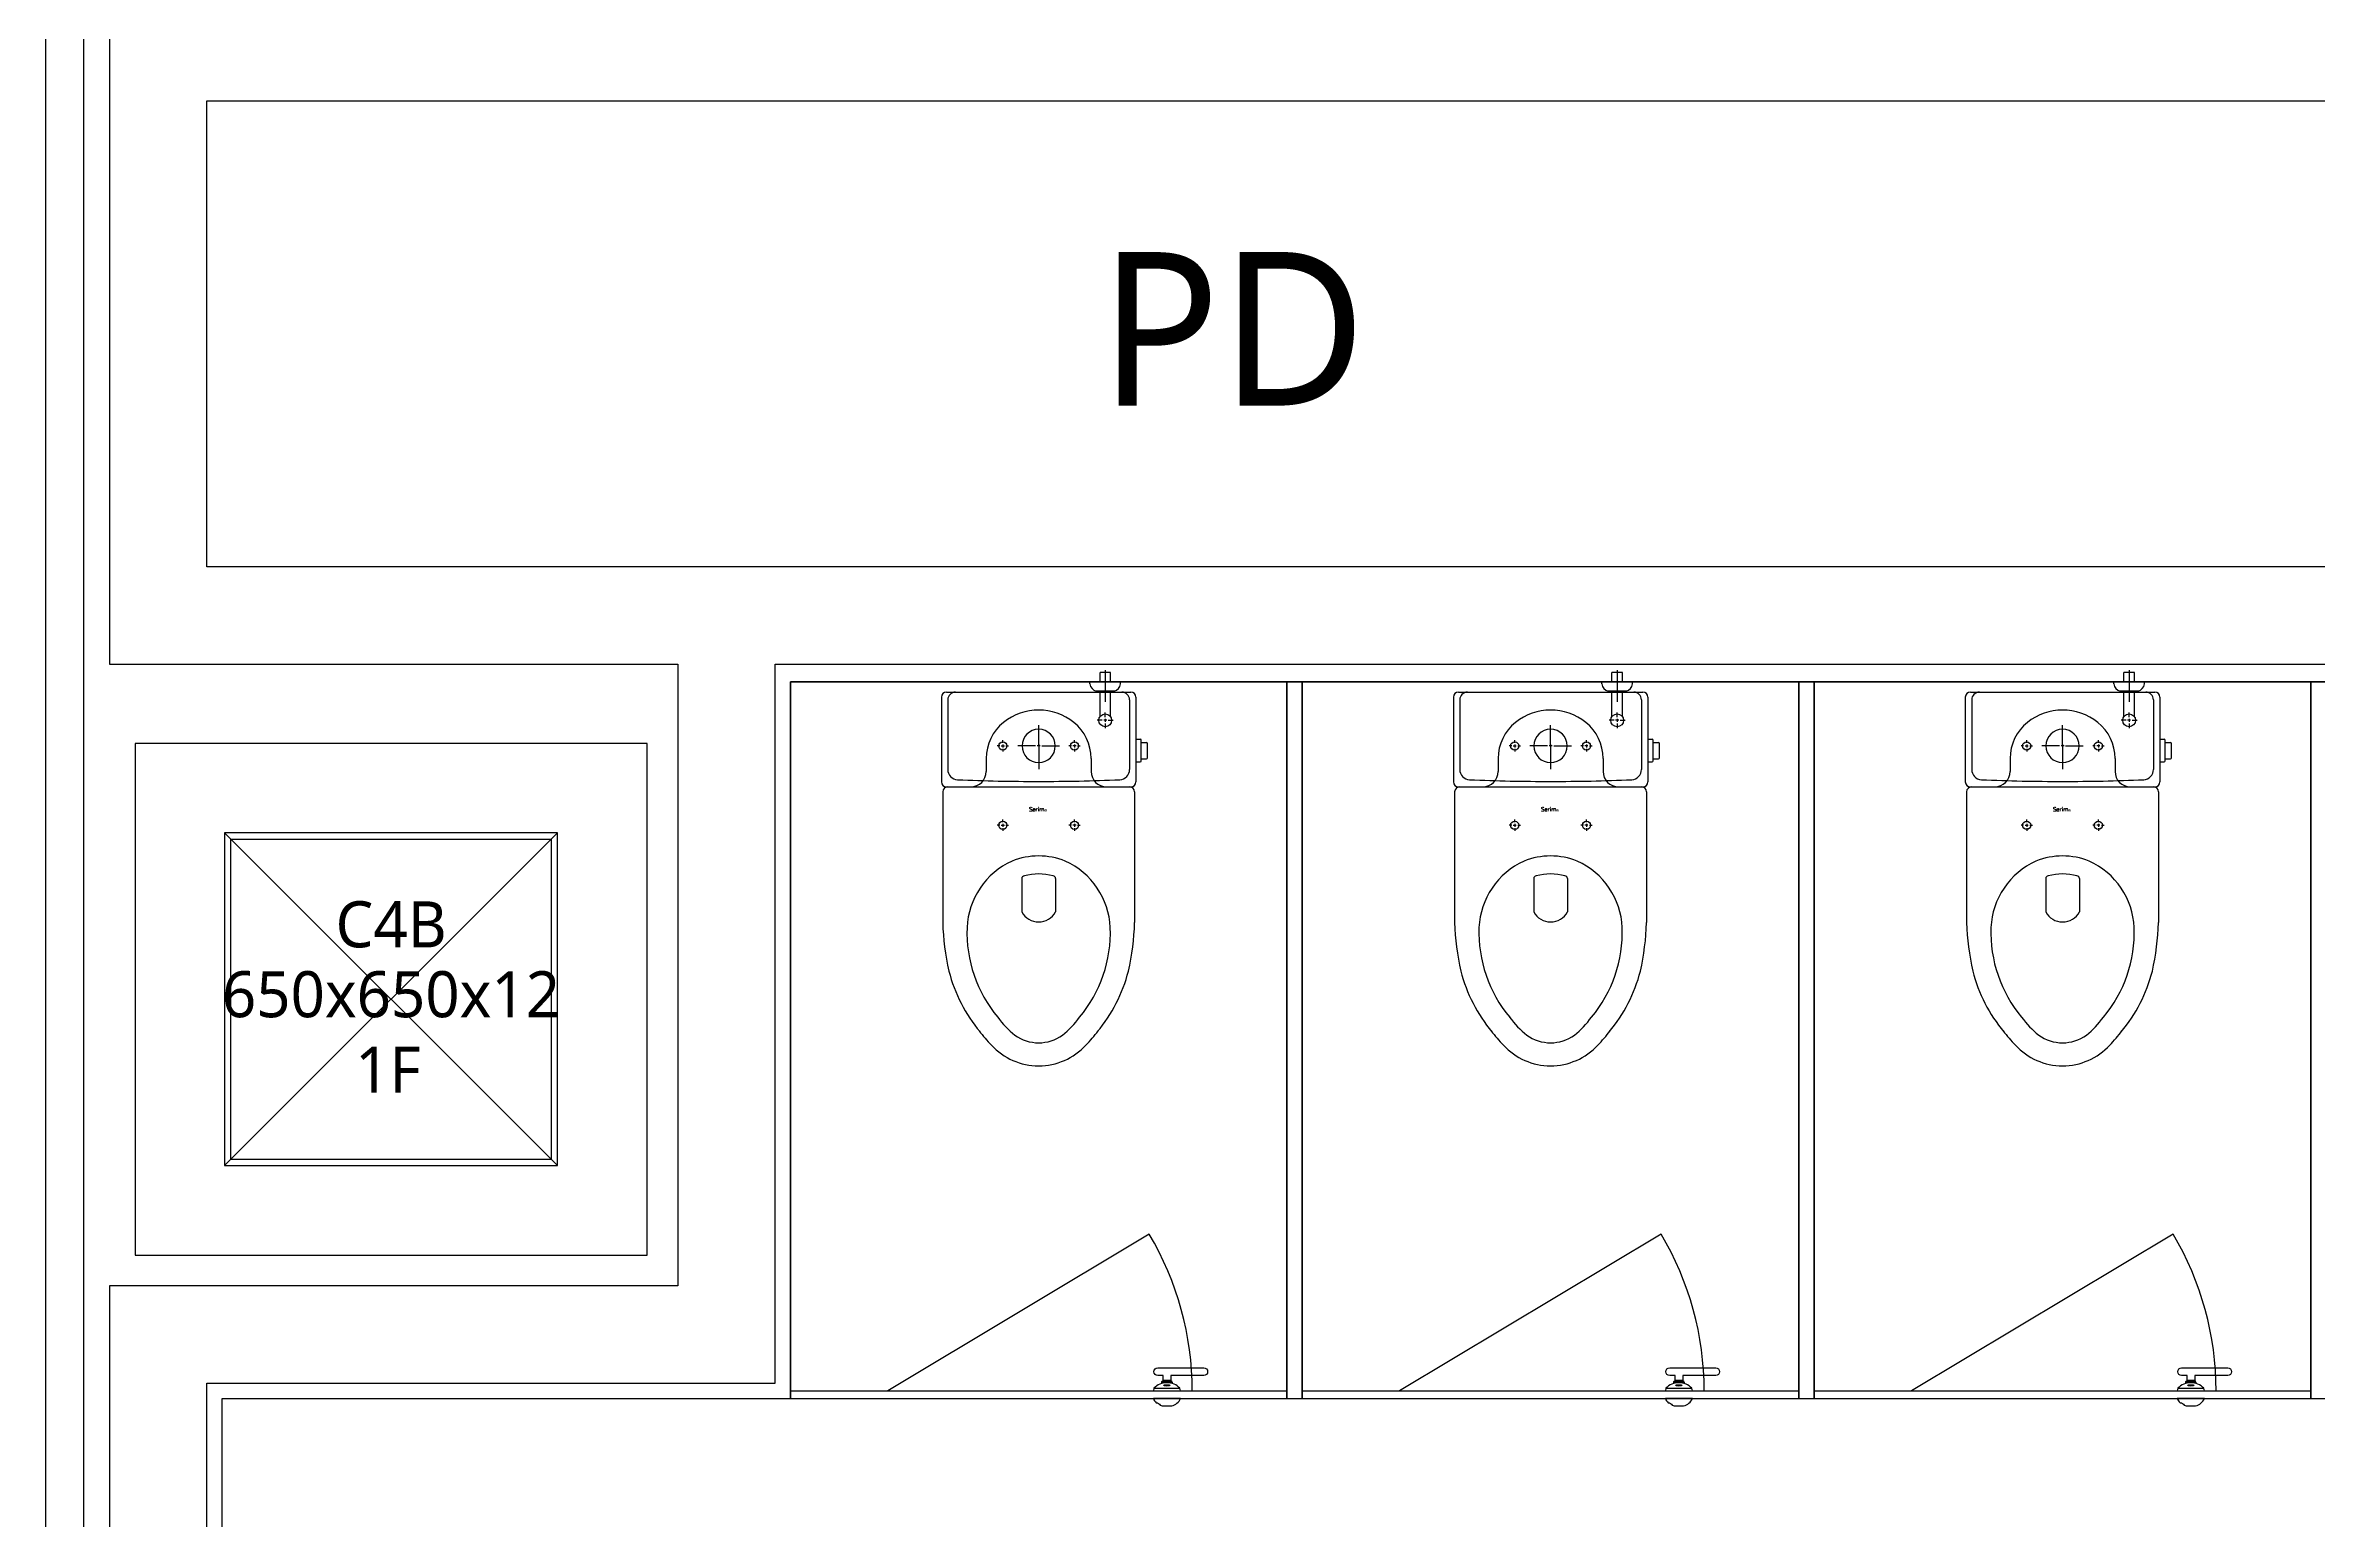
# Model space of a CAD drawing. Header units: millimetres. Extents: x -27104 to 125781, y -3376 to 46996.
# Drawn here: x 59927.1 to 60014, y 18704.2 to 18760.5 of the extents above; entities that cross this region are included whole.
import ezdxf
from ezdxf.enums import TextEntityAlignment as Align

# ---------------------------------------------------------------- set-up
doc = ezdxf.new("R2010")
doc.units = ezdxf.units.MM
doc.header["$LTSCALE"] = 100
doc.header["$MEASUREMENT"] = 0
doc.header["$PDSIZE"] = -10
doc.layers.get('0').update_dxf_attribs({"linetype": 'CONTINUOUS'})
doc.layers.get('Defpoints').update_dxf_attribs({"color": 171, "linetype": 'CONTINUOUS'})
doc.layers.add('#프레임 라인', color=189, linetype='CONTINUOUS', plot=False)
doc.layers.add('ELE9', color=9, linetype='CONTINUOUS')
doc.layers.add('TOI', color=12, linetype='CONTINUOUS')
doc.styles.add('DIM', font='txt.shx', dxfattribs={"height": 30})
doc.styles.add('TE', font='malgun_0.ttf')
doc.styles.add('나눔바른고딕', font='NanumBarunGothic.ttf')

# ---------------------------------------------------------------- blocks, each defined once
blk = doc.blocks.new('A$C3F015CE3')
at = {"layer": 'TOI'}
for p, q in [((354.8, 750), (354.8, 768.6)), ((375.3, 768.6), (354.8, 768.6)), ((365, 773.2), (365, 710.9)), ((375.3, 750), (375.3, 768.6)), ((45, 720), (45, 555)), ((55, 730), (415, 730)), ((57.5, 715), (57.5, 579)), ((335, 746), (335, 750)), ((382.6, 732), (347.4, 732)), ((354.8, 683), (354.8, 732)), ((375.3, 683), (375.3, 732)), ((395, 746), (395, 750)), ((412.5, 715), (412.5, 579)), ((425, 720), (425, 555)), ((359, 675), (349.5, 675)), ((359, 675), (349.5, 675)), ((368, 675), (362, 675)), ((368, 675), (362, 675)), ((365, 681), (365, 690.5)), ((365, 681), (365, 690.5)), ((365, 678), (365, 672)), ((365, 678), (365, 672)), ((365, 669), (365, 659.5)), ((365, 669), (365, 659.5)), ((371, 675), (380.5, 675)), ((371, 675), (380.5, 675)), ((159, 625), (154, 625)), ((162, 625), (168, 625)), ((165, 631), (165, 636)), ((165, 628), (165, 622)), ((171, 625), (176, 625)), ((229, 625), (194.5, 625)), ((238, 625), (232, 625)), ((235, 631), (235, 665.5)), ((235, 626), (235, 660.5)), ((235, 628), (235, 622)), ((235, 623), (235, 617)), ((241, 625), (275.5, 625)), ((299, 625), (294, 625)), ((308, 625), (302, 625)), ((305, 631), (305, 636)), ((305, 628), (305, 622)), ((311, 625), (316, 625)), ((425, 637.9), (433.5, 637.9)), ((435.5, 595.9), (435.5, 635.9)), ((435.5, 631.9), (445.8, 631.9)), ((447.8, 601.9), (447.8, 629.9)), ((132.5, 600.6), (132.5, 575)), ((165, 619), (165, 614)), ((235, 619), (235, 584.5)), ((235, 614), (235, 579.5)), ((305, 619), (305, 614)), ((337.5, 600.6), (337.5, 575)), ((425, 593.9), (433.5, 593.9)), ((435.5, 599.9), (445.8, 599.9)), ((47.5, 535), (47.5, 280)), ((52.5, 545), (417.5, 545)), ((55, 545), (415, 545)), ((422.5, 535), (422.5, 280)), ((159, 470), (154, 470)), ((162, 470), (168, 470)), ((165, 476), (165, 481)), ((165, 473), (165, 467)), ((165, 464), (165, 459)), ((171, 470), (176, 470)), ((299, 470), (294, 470)), ((308, 470), (302, 470)), ((305, 476), (305, 481)), ((305, 473), (305, 467)), ((305, 464), (305, 459)), ((311, 470), (316, 470)), ((202, 366), (202, 301)), ((268, 366), (268, 301))]:
    blk.add_line(p, q, dxfattribs=at)
for centre, radius in [((365, 675), 12.5), ((165, 625), 8), ((305, 625), 8), ((165, 470), 8), ((305, 470), 8)]:
    blk.add_circle(centre, radius, dxfattribs=at)
for centre, radius, start, end in [((55, 720), 10, 90, 180), ((72.5, 715), 15, 90, 180), ((352.4, 748.9), 17.6, 189.469, 253.5331), ((377.6, 748.9), 17.6, 286.4669, 350.531), ((397.5, 715), 15, 0, 90), ((415, 720), 10, 0, 90), ((222.5, 600.6), 90, 128.6822, 180), ((235, 585), 110, 51.3178, 128.6822), ((247.5, 600.6), 90, 0, 51.3178), ((235, 625), 32.5, 90, 270), ((235, 625), 32.5, 270, 90), ((433.5, 635.9), 2, 0, 90), ((445.8, 629.9), 2, 0, 90), ((77.5, 579), 20, 180, 267.4985), ((392.5, 579), 20, 272.5015, 0), ((433.5, 595.9), 2, 270, 0), ((445.8, 601.9), 2, 270, 0), ((55, 555), 10, 180, 270), ((57.5, 535), 10, 90, 180), ((233.8, 4155.6), 3600, 267.4985, 270.0199), ((102.5, 575), 30, 270, 0), ((236.3, 4155.6), 3600, 269.9801, 272.5015), ((367.5, 575), 30, 180, 270), ((412.5, 535), 10, 0, 90), ((415, 555), 10, 270, 0), ((244.9, 263.3), 150, 114.336, 177.4508), ((235, 270), 140, 68.2132, 111.7868), ((225.1, 263.3), 150, 2.5492, 65.664), ((207, 366), 5, 90, 180), ((235, 274.4), 100.6, 73.8382, 106.1618), ((263, 366), 5, 0, 90), ((547.3, 295.1), 500, 181.7364, 192.7267), ((354.9, 261.3), 260, 178.084, 219.7652), ((235, 318.2), 37.2, 207.5632, 332.4368), ((115.1, 261.3), 260, 320.2348, 1.916), ((-77.3, 295.1), 500, 347.2733, 358.2636), ((354.9, 261.3), 305, 194.4886, 219.7652), ((115.1, 261.3), 305, 320.2348, 345.5114), ((315.4, 214.5), 200, 216.6852, 230.5715), ((154.6, 214.5), 200, 309.4285, 323.3148), ((315.4, 214.5), 245, 216.6852, 225.2345), ((235, 125), 80, 234.3409, 305.6591), ((154.6, 214.5), 245, 314.7655, 323.3148), ((235, 125), 125, 222.5102, 317.4898)]:
    blk.add_arc(centre, radius, start, end, dxfattribs=at)
at = {"layer": 'TOI', "style": 'DIM'}
for s, height, p in [('S', 8, (216.2, 497.2)), ('erim', 8, (222.7, 497.2)), ('㉿', 4, (246, 497.2))]:
    blk.add_text(s, height=height, dxfattribs=at).set_placement(p)
blk = doc.blocks.new('*U431')
at = {"color": 0, "linetype": 'ByBlock'}
for p, q in [((325, 325), (-325, 325)), ((-325, 325), (-325, -325)), ((-313, 313), (313, 313)), ((-313, -313), (-313, 313)), ((313, 313), (313, -313)), ((325, -325), (325, 325)), ((-325, -325), (325, -325)), ((313, -313), (-313, -313))]:
    blk.add_line(p, q, dxfattribs=at)
at = {"layer": 'Defpoints'}
blk.add_point((0, 0), dxfattribs=at)
blk = doc.blocks.new('C4B-1F')
at = {"layer": '#프레임 라인', "ltscale": 0.1}
blk.add_lwpolyline([(-500, -500), (500, -500), (500, 500), (-500, 500)], close=True, dxfattribs=at)
at = {"layer": 'Defpoints', "ltscale": 10000}
for p, q in [((-325, -325), (325, 325)), ((325, -325), (-325, 325))]:
    blk.add_line(p, q, dxfattribs=at)
at = {"ltscale": 0.1}
blk.add_blockref('*U431', (0, 0), dxfattribs=at)
at = {"layer": 'Defpoints', "style": 'TE'}
for s, p in [('C4B', (0.1, 101.5)), ('650x650x12', (-0.1, -35.1)), ('1F', (-6, -182.3))]:
    blk.add_text(s, height=90, dxfattribs=at).set_placement(p, align=Align.CENTER)
blk = doc.blocks.new('ggtyu')
at = {"layer": 'ELE9', "color": 253, "ltscale": 0.1}
blk.add_line((59737.633, 19021.415), (59737.633, 18692.254), dxfattribs=at)
at = {"layer": 'ELE9', "color": 253}
for p, q in [((59739.101, 18692.254), (59739.101, 19021.415)), ((59779.812, 18878.917), (59769.818, 18872.926)), ((59799.376, 18878.917), (59789.382, 18872.926)), ((59818.94, 18878.917), (59808.946, 18872.926)), ((59779.991, 18873.024), (59780.988, 18873.024)), ((59780.685, 18873.288), (59780.294, 18873.288)), ((59781.666, 18873.513), (59780.636, 18873.513)), ((59780.636, 18873.513), (59780.636, 18873.317)), ((59780.636, 18873.317), (59780.685, 18873.288)), ((59780.685, 18873.258), (59780.685, 18873.21)), ((59799.554, 18873.024), (59800.552, 18873.024)), ((59800.249, 18873.288), (59799.858, 18873.288)), ((59801.229, 18873.513), (59800.2, 18873.513)), ((59800.2, 18873.513), (59800.2, 18873.317)), ((59800.2, 18873.317), (59800.249, 18873.288)), ((59800.249, 18873.258), (59800.249, 18873.21)), ((59819.118, 18873.024), (59820.116, 18873.024)), ((59819.813, 18873.288), (59819.421, 18873.288)), ((59820.793, 18873.513), (59819.764, 18873.513)), ((59819.764, 18873.513), (59819.764, 18873.317)), ((59819.764, 18873.317), (59819.813, 18873.288)), ((59819.813, 18873.258), (59819.813, 18873.21))]:
    blk.add_line(p, q, dxfattribs=at)
at = {"layer": 'ELE9', "color": 253, "ltscale": 0.1}
for points in [[(59879.08, 18904.424), (59743.796, 18904.424), (59743.796, 18922.227), (59836.039, 18922.227), (59836.039, 18919.096), (59839.756, 18919.096), (59839.756, 18947.17), (59836.039, 18947.17), (59836.039, 18925.944), (59743.796, 18925.944), (59743.796, 18955.387), (59740.079, 18955.387), (59740.079, 18900.706), (59761.795, 18900.706), (59761.795, 18876.936), (59740.079, 18876.936), (59740.079, 18862.459), (59743.796, 18862.459), (59743.796, 18873.219), (59765.512, 18873.219), (59765.512, 18900.706), (59879.08, 18900.706)], [(59744.481, 18881.534), (59757.197, 18881.534), (59757.197, 18894.25), (59744.481, 18894.25)]]:
    blk.add_lwpolyline(points, close=True, dxfattribs=at)
blk.add_lwpolyline([(59742.446, 18861.872), (59744.383, 18861.872), (59744.383, 18872.632), (59766.099, 18872.632), (59766.099, 18900.022), (59879.08, 18900.022)], dxfattribs=at)
at = {"layer": 'ELE9', "color": 253}
for points in [[(59766.099, 18900.022), (59766.099, 18872.926), (59785.076, 18872.926), (59785.076, 18900.022)], [(59766.099, 18900.022), (59766.099, 18872.632), (59785.076, 18872.632), (59785.076, 18900.022)], [(59785.076, 18872.632), (59785.662, 18872.632), (59785.662, 18900.022), (59785.076, 18900.022)], [(59785.662, 18900.022), (59785.662, 18872.926), (59804.639, 18872.926), (59804.639, 18900.022)], [(59785.662, 18900.022), (59785.662, 18872.632), (59804.639, 18872.632), (59804.639, 18900.022)], [(59804.639, 18872.632), (59805.226, 18872.632), (59805.226, 18900.022), (59804.639, 18900.022)], [(59805.226, 18900.022), (59805.226, 18872.926), (59824.203, 18872.926), (59824.203, 18900.022)], [(59805.226, 18900.022), (59805.226, 18872.632), (59824.203, 18872.632), (59824.203, 18900.022)], [(59824.203, 18872.632), (59824.79, 18872.632), (59824.79, 18900.022), (59824.203, 18900.022)]]:
    blk.add_lwpolyline(points, close=True, dxfattribs=at)
for points in [[(59780.294, 18873.21), (59780.294, 18873.258), (59780.685, 18873.258), (59780.294, 18873.258), (59780.294, 18873.288), (59780.343, 18873.317), (59780.636, 18873.317), (59780.343, 18873.317), (59780.343, 18873.513), (59780.137, 18873.513, -1), (59780.137, 18873.806), (59781.898, 18873.806, -1), (59781.898, 18873.513), (59781.653, 18873.513)], [(59799.858, 18873.21), (59799.858, 18873.258), (59800.249, 18873.258), (59799.858, 18873.258), (59799.858, 18873.288), (59799.906, 18873.317), (59800.2, 18873.317), (59799.906, 18873.317), (59799.906, 18873.513), (59799.701, 18873.513, -1), (59799.701, 18873.806), (59801.462, 18873.806, -1), (59801.462, 18873.513), (59801.217, 18873.513)], [(59819.421, 18873.21), (59819.421, 18873.258), (59819.813, 18873.258), (59819.421, 18873.258), (59819.421, 18873.288), (59819.47, 18873.317), (59819.764, 18873.317), (59819.47, 18873.317), (59819.47, 18873.513), (59819.265, 18873.513, -1), (59819.265, 18873.806), (59821.026, 18873.806, -1), (59821.026, 18873.513), (59820.781, 18873.513)]]:
    blk.add_lwpolyline(points, format="xyb", dxfattribs=at)
for points in [[(59781.008, 18872.926), (59780.988, 18873.024, 0.431373), (59779.991, 18873.024), (59779.971, 18872.926)], [(59800.572, 18872.926), (59800.552, 18873.024, 0.431373), (59799.554, 18873.024), (59799.535, 18872.926)], [(59820.135, 18872.926), (59820.116, 18873.024, 0.431373), (59819.118, 18873.024), (59819.099, 18872.926)], [(59779.971, 18872.632, 0.106445), (59780.083, 18872.473, -0.296117), (59780.232, 18872.38, 0.043036), (59780.308, 18872.359), (59780.67, 18872.359, 0.249566), (59781.008, 18872.632)], [(59799.535, 18872.632, 0.106445), (59799.647, 18872.473, -0.296117), (59799.796, 18872.38, 0.043036), (59799.872, 18872.359), (59800.234, 18872.359, 0.249566), (59800.572, 18872.632)], [(59819.099, 18872.632, 0.106445), (59819.21, 18872.473, -0.296117), (59819.36, 18872.38, 0.043036), (59819.436, 18872.359), (59819.798, 18872.359, 0.249566), (59820.135, 18872.632)]]:
    blk.add_lwpolyline(points, format="xyb", close=True, dxfattribs=at)
for centre in [(59769.718, 18872.926), (59789.282, 18872.926), (59808.846, 18872.926)]:
    blk.add_arc(centre, 11.738, 0, 30.69037, dxfattribs=at)
for centre in [(59780.489, 18873.136), (59800.053, 18873.136), (59819.617, 18873.136)]:
    blk.add_ellipse(centre, major_axis=(0.127, 0), ratio=0.193008, dxfattribs=at)
at = {"layer": 'ELE9', "color": 253, "ltscale": 0.1, "xscale": 0.01956378461538462, "yscale": 0.01956378461538462, "zscale": 0.01956378461538462}
for name, p in [('A$C3F015CE3', (59770.99, 18885.349)), ('A$C3F015CE3', (59790.553, 18885.349)), ('A$C3F015CE3', (59810.117, 18885.349)), ('C4B-1F', (59750.839, 18887.892))]:
    blk.add_blockref(name, p, dxfattribs=at)
at = {"layer": 'ELE9', "color": 253, "style": '나눔바른고딕'}
blk.add_text('PD', height=5.8691, dxfattribs=at).set_placement((59777.902, 18910.582))

msp = doc.modelspace()

# ---------------------------------------------------------------- block references
msp.add_blockref('ggtyu', (189.458, -163.799))

doc.saveas('drawing.dxf')
